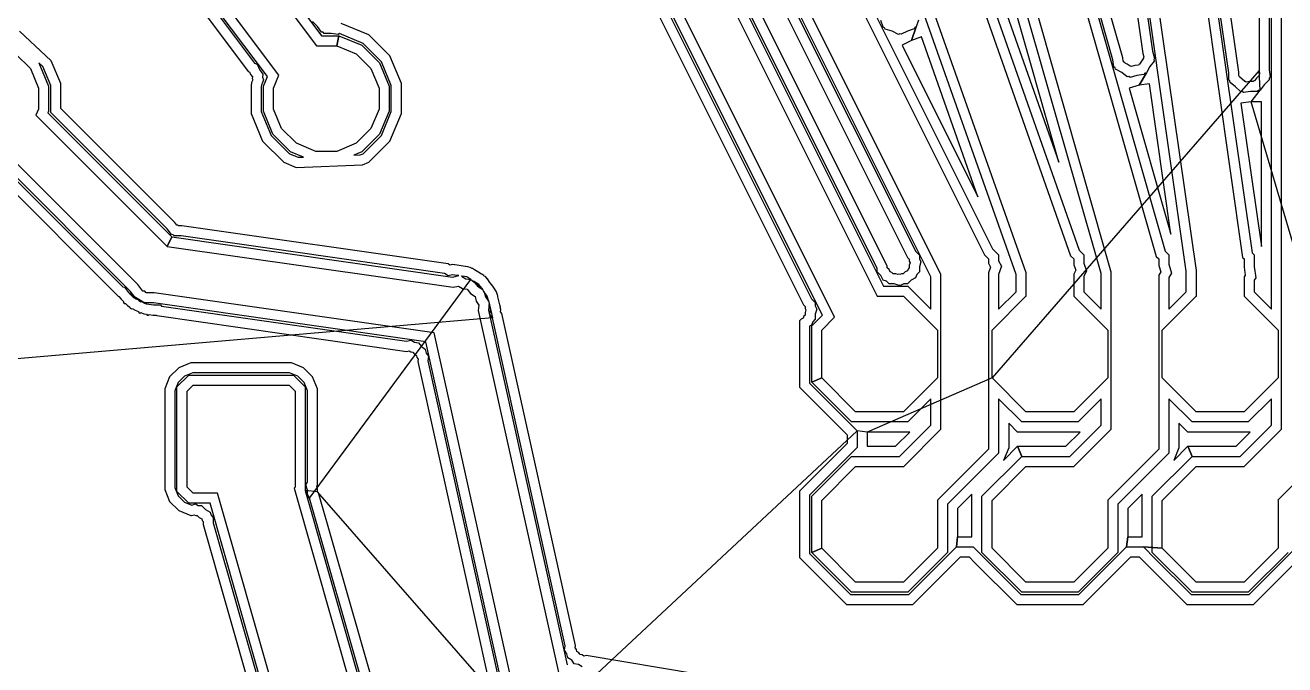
# Model space of a CAD drawing. Extents: x -122 to 0, y 0 to 97.
# Drawn here: x -79.42 to -60.63, y 15.68 to 25.22 of the extents above; entities that cross this region are included whole.
import ezdxf

# ---------------------------------------------------------------- set-up
doc = ezdxf.new("R2010")
doc.units = 0
doc.layers.add('milling', color=1, linetype='CONTINUOUS')
doc.layers.add('rapid_move', color=62, linetype='CONTINUOUS')

msp = doc.modelspace()

# ---------------------------------------------------------------- linework, layer by layer
at = {"layer": 'milling'}
for p, q in [((-60.8305, 20.9888), (-60.8305, 34.067)), ((-60.6805, 19.1973), (-60.6805, 34.1671)), ((-61.0137, 33.8414), (-61.0137, 24.5461)), ((-60.8637, 33.7793), (-60.8637, 24.557)), ((-67.5894, 32.4458), (-63.8266, 21.7844)), ((-67.4394, 32.4716), (-63.6964, 21.8663)), ((-64.4905, 21.5291), (-68.2533, 32.1905)), ((-64.6405, 21.5033), (-68.3835, 32.1086)), ((-72.048, 31.861), (-66.7093, 21.1835)), ((-71.9039, 31.9081), (-66.6165, 21.3335)), ((-70.1294, 31.8339), (-65.1129, 21.8007)), ((-69.9794, 31.8693), (-64.9895, 21.8894)), ((-67.5295, 20.8987), (-72.786, 31.4117)), ((-67.347, 20.8691), (-72.6684, 31.5119)), ((-65.9105, 21.4706), (-70.9005, 31.4505)), ((-65.7605, 21.5061), (-70.7771, 31.5393)), ((-72.9635, 31.3569), (-67.8127, 21.0551)), ((-72.8052, 31.3758), (-67.6893, 21.1438)), ((-66.5614, 21.6331), (-71.3496, 31.2095)), ((-71.0238, 31.2875), (-66.2597, 21.7594)), ((-70.8738, 31.323), (-66.1363, 21.8481)), ((-66.7114, 21.5976), (-71.473, 31.1208)), ((-65.0494, 30.5299), (-62.5484, 21.7762)), ((-64.8994, 30.5507), (-62.4148, 21.8548)), ((-63.1955, 24.708), (-64.833, 30.4394)), ((-63.0483, 24.7389), (-64.6994, 30.518)), ((-62.5094, 30.5052), (-61.2597, 21.7576)), ((-62.3594, 30.5159), (-61.1184, 21.8283)), ((-61.3184, 24.5248), (-62.1674, 30.468)), ((-63.2205, 21.54), (-65.7215, 30.2937)), ((-61.9505, 21.5647), (-63.2002, 30.3124)), ((-61.4684, 24.5135), (-62.3088, 30.3974)), ((-63.3705, 21.5192), (-65.8551, 30.2151)), ((-63.5259, 30.2362), (-62.7497, 24.8029)), ((-63.3716, 30.217), (-62.6026, 24.834)), ((-62.1005, 21.5541), (-63.3415, 30.2416)), ((-64.0012, 23.1804), (-65.5483, 28.5953)), ((-65.8754, 28.4909), (-64.0012, 23.1804)), ((-76.0885, 26.2671), (-75.076, 24.9173)), ((-75.8904, 26.2531), (-75.0011, 25.0673)), ((-75.637, 24.4802), (-76.6698, 25.8572)), ((-75.8083, 24.4586), (-76.7448, 25.7072)), ((-76.7603, 25.4224), (-76.0946, 24.5348)), ((-76.6103, 25.4724), (-75.9991, 24.6575)), ((-75.0622, 25.2044), (-75.1355, 25.2776)), ((-74.9999, 25.1212), (-75.0622, 25.2044)), ((-74.2952, 25.08), (-74.707, 25.2505)), ((-66.62, 25.1953), (-66.6554, 25.2957)), ((-66.6006, 25.1861), (-66.62, 25.1953)), ((-66.591, 25.1668), (-66.6006, 25.1861)), ((-66.1293, 25.1996), (-66.1998, 24.9967)), ((-66.1998, 24.9967), (-66.1293, 25.1996)), ((-66.1486, 25.19), (-66.1578, 25.1706)), ((-66.1293, 25.1996), (-66.1486, 25.19)), ((-66.0956, 25.3007), (-66.1293, 25.1996)), ((-79.0309, 24.6947), (-79.5069, 25.1345)), ((-75.0011, 25.0673), (-74.7435, 25.0673)), ((-74.9756, 25.1178), (-74.9999, 25.1212)), ((-74.9584, 25.1005), (-74.9756, 25.1178)), ((-74.8549, 25.1005), (-74.9584, 25.1005)), ((-74.7519, 25.0858), (-74.8549, 25.1005)), ((-74.7733, 24.9173), (-74.7435, 25.0673)), ((-74.7435, 25.0673), (-74.7733, 24.9173)), ((-74.734, 25.0993), (-74.7519, 25.0858)), ((-74.7435, 25.0673), (-74.399, 24.9246)), ((-74.3801, 24.9528), (-74.734, 25.0993)), ((-73.9798, 24.7646), (-74.2952, 25.08)), ((-66.4899, 25.1331), (-66.591, 25.1668)), ((-66.3941, 25.0873), (-66.4899, 25.1331)), ((-66.3738, 25.0945), (-66.3941, 25.0873)), ((-66.3533, 25.0876), (-66.3738, 25.0945)), ((-66.258, 25.1353), (-66.3533, 25.0876)), ((-66.1998, 24.9967), (-66.3404, 24.9265)), ((-66.1578, 25.1706), (-66.258, 25.1353)), ((-66.051, 25.0493), (-66.1998, 24.9967)), ((-65.2092, 22.6643), (-66.051, 25.0493)), ((-75.076, 24.9173), (-74.7733, 24.9173)), ((-74.7733, 24.9173), (-74.4839, 24.7974)), ((-74.399, 24.9246), (-74.1353, 24.6609)), ((-74.107, 24.6797), (-74.3801, 24.9528)), ((-66.3404, 24.9265), (-65.2092, 22.6643)), ((-62.7497, 24.8029), (-62.7352, 24.7521)), ((-62.6026, 24.834), (-62.5739, 24.7335)), ((-79.5639, 24.7974), (-79.3425, 24.576)), ((-79.1569, 24.607), (-79.2164, 24.6619)), ((-79.2164, 24.6619), (-79.2153, 24.6609)), ((-79.2153, 24.6609), (-79.0726, 24.3164)), ((-78.8893, 24.3528), (-79.0309, 24.6947)), ((-75.9991, 24.6575), (-75.9596, 24.6411)), ((-75.9596, 24.6411), (-75.9267, 24.561)), ((-74.4839, 24.7974), (-74.2625, 24.576)), ((-74.1353, 24.6609), (-73.9926, 24.3164)), ((-73.9593, 24.3229), (-74.107, 24.6797)), ((-73.8093, 24.3528), (-73.9798, 24.7646)), ((-63.1807, 24.6042), (-63.1955, 24.708)), ((-63.0409, 24.6869), (-63.0483, 24.7389)), ((-63.0314, 24.6799), (-63.0409, 24.6869)), ((-63.0282, 24.6684), (-63.0314, 24.6799)), ((-62.982, 24.6428), (-63.0282, 24.6684)), ((-62.94, 24.6112), (-62.982, 24.6428)), ((-62.8669, 24.6217), (-62.9179, 24.6071)), ((-62.815, 24.6291), (-62.8669, 24.6217)), ((-62.808, 24.6386), (-62.815, 24.6291)), ((-62.7965, 24.6418), (-62.808, 24.6386)), ((-62.7709, 24.688), (-62.7965, 24.6418)), ((-62.7393, 24.73), (-62.7709, 24.688)), ((-62.7352, 24.7521), (-62.741, 24.7418)), ((-62.741, 24.7418), (-62.7393, 24.73)), ((-62.582, 24.6897), (-62.6449, 24.606)), ((-62.5739, 24.7335), (-62.5854, 24.713)), ((-62.5854, 24.713), (-62.582, 24.6897)), ((-79.3425, 24.576), (-79.2226, 24.2866)), ((-79.0393, 24.3229), (-79.1569, 24.607)), ((-76.0946, 24.5348), (-76.0747, 24.5266)), ((-76.0747, 24.5266), (-76.0582, 24.4863)), ((-76.0582, 24.4863), (-76.0318, 24.4512)), ((-76.0318, 24.4512), (-76.0349, 24.4297)), ((-76.0349, 24.4297), (-76.0267, 24.4098)), ((-75.9267, 24.561), (-75.8745, 24.4915)), ((-75.8745, 24.4915), (-75.8806, 24.449)), ((-75.8806, 24.449), (-75.8643, 24.4094)), ((-75.8673, 24.3164), (-75.8083, 24.4586)), ((-75.7173, 24.2866), (-75.637, 24.4802)), ((-74.2625, 24.576), (-74.1426, 24.2866)), ((-63.1618, 24.5901), (-63.1807, 24.6042)), ((-63.1554, 24.5675), (-63.1618, 24.5901)), ((-63.064, 24.5168), (-63.1554, 24.5675)), ((-62.9803, 24.4539), (-63.064, 24.5168)), ((-62.957, 24.4573), (-62.9803, 24.4539)), ((-62.9365, 24.4458), (-62.957, 24.4573)), ((-62.9282, 24.6129), (-62.94, 24.6112)), ((-62.836, 24.4745), (-62.9365, 24.4458)), ((-62.9179, 24.6071), (-62.9282, 24.6129)), ((-62.7323, 24.4893), (-62.836, 24.4745)), ((-62.6956, 24.5146), (-62.8045, 24.3276)), ((-62.8045, 24.3276), (-62.6956, 24.5146)), ((-62.7182, 24.5082), (-62.7323, 24.4893)), ((-62.6956, 24.5146), (-62.7182, 24.5082)), ((-62.6449, 24.606), (-62.6956, 24.5146)), ((-61.4684, 24.41), (-61.4684, 24.5135)), ((-61.3184, 24.4721), (-61.3184, 24.5248)), ((-61.3096, 24.4634), (-61.3184, 24.4721)), ((-61.3079, 24.4512), (-61.3096, 24.4634)), ((-61.2662, 24.42), (-61.3079, 24.4512)), ((-61.0508, 24.4351), (-61.082, 24.3934)), ((-61.0137, 24.4721), (-61.0508, 24.4351)), ((-60.9993, 24.2536), (-61.0137, 24.5461)), ((-61.0137, 24.5461), (-61.0063, 24.4943)), ((-61.0137, 24.5461), (-61.0137, 24.5461)), ((-61.0063, 24.4943), (-61.0137, 24.4845)), ((-61.0137, 24.4845), (-61.0137, 24.4721)), ((-60.8637, 24.557), (-60.849, 24.454)), ((-60.849, 24.454), (-60.8637, 24.4344)), ((-60.8637, 24.4344), (-60.8637, 24.41)), ((-60.849, 24.454), (-60.849, 24.454)), ((-79.2226, 24.2866), (-79.2226, 23.9733)), ((-79.0726, 24.3164), (-79.0726, 23.9435)), ((-79.0393, 24.1718), (-79.0393, 24.3229)), ((-78.8893, 24.1097), (-78.8893, 24.3528)), ((-76.0496, 24.3262), (-76.0505, 24.3256)), ((-76.0505, 24.3256), (-76.0505, 23.907)), ((-76.0434, 24.3698), (-76.0496, 24.3262)), ((-76.0267, 24.4098), (-76.0434, 24.3698)), ((-75.8976, 24.3296), (-75.9005, 24.3094)), ((-75.9005, 24.3094), (-75.9005, 23.9369)), ((-75.8643, 24.4094), (-75.8976, 24.3296)), ((-75.8673, 23.9435), (-75.8673, 24.3164)), ((-75.7173, 23.9733), (-75.7173, 24.2866)), ((-74.1426, 24.2866), (-74.1426, 23.9733)), ((-73.9926, 24.3164), (-73.9926, 23.9435)), ((-73.9593, 23.9369), (-73.9593, 24.3229)), ((-73.8093, 23.907), (-73.8093, 24.3528)), ((-62.8045, 24.3276), (-62.9532, 24.285)), ((-62.9532, 24.285), (-62.3311, 22.1078)), ((-62.6514, 24.3494), (-62.8045, 24.3276)), ((-62.3311, 22.1078), (-62.6514, 24.3494)), ((-61.4511, 24.3928), (-61.4684, 24.41)), ((-61.4477, 24.3685), (-61.4511, 24.3928)), ((-61.3645, 24.3061), (-61.4477, 24.3685)), ((-61.2913, 24.2329), (-61.3645, 24.3061)), ((-61.2292, 24.3829), (-61.2662, 24.42)), ((-61.2168, 24.3829), (-61.2292, 24.3829)), ((-61.207, 24.3755), (-61.2168, 24.3829)), ((-61.1553, 24.3829), (-61.207, 24.3755)), ((-61.1029, 24.3829), (-61.1553, 24.3829)), ((-61.134, 24.0829), (-60.9993, 24.2536)), ((-61.0942, 24.3917), (-61.1029, 24.3829)), ((-61.082, 24.3934), (-61.0942, 24.3917)), ((-61.0236, 24.2502), (-61.0408, 24.2329)), ((-60.9993, 24.2536), (-61.0236, 24.2502)), ((-60.9369, 24.3368), (-60.9993, 24.2536)), ((-60.8637, 24.41), (-60.9369, 24.3368)), ((-79.0393, 23.9213), (-79.0393, 24.1718)), ((-78.8893, 23.9834), (-78.8893, 24.1097)), ((-61.2669, 24.2329), (-61.2913, 24.2329)), ((-61.134, 24.0829), (-61.2858, 24.0613)), ((-61.2858, 24.0613), (-60.9805, 21.9243)), ((-61.2473, 24.2182), (-61.2669, 24.2329)), ((-61.1443, 24.2329), (-61.2473, 24.2182)), ((-61.0408, 24.2329), (-61.1443, 24.2329)), ((-60.9805, 24.0829), (-61.134, 24.0829)), ((-60.9805, 21.9243), (-60.9805, 24.0829)), ((-79.2226, 23.9733), (-79.2601, 23.8829)), ((-79.2601, 23.8829), (-77.3024, 21.9252)), ((-79.0726, 23.9435), (-79.0832, 23.9181)), ((-79.0832, 23.9181), (-77.2316, 22.0665)), ((-77.3025, 22.1845), (-79.0393, 23.9213)), ((-77.1886, 22.2828), (-78.8893, 23.9834)), ((-76.0505, 23.907), (-75.88, 23.4952)), ((-75.9005, 23.9369), (-75.7528, 23.5801)), ((-75.7246, 23.599), (-75.8673, 23.9435)), ((-75.5974, 23.6839), (-75.7173, 23.9733)), ((-74.1426, 23.9733), (-74.2625, 23.6839)), ((-73.9926, 23.9435), (-74.1353, 23.599)), ((-74.107, 23.5801), (-73.9593, 23.9369)), ((-73.9798, 23.4952), (-73.8093, 23.907)), ((-75.376, 23.4625), (-75.5974, 23.6839)), ((-74.2625, 23.6839), (-74.4839, 23.4625)), ((-75.88, 23.4952), (-75.5646, 23.1798)), ((-75.7528, 23.5801), (-75.4797, 23.307)), ((-75.4609, 23.3353), (-75.7246, 23.599)), ((-74.1353, 23.599), (-74.399, 23.3353)), ((-74.3801, 23.307), (-74.107, 23.5801)), ((-74.2952, 23.1798), (-73.9798, 23.4952)), ((-77.739, 21.3562), (-79.7629, 23.3801)), ((-75.4797, 23.307), (-75.3511, 23.2538)), ((-75.2712, 23.2568), (-75.4609, 23.3353)), ((-75.0866, 23.3426), (-75.376, 23.4625)), ((-74.7733, 23.3426), (-75.0866, 23.3426)), ((-74.4839, 23.4625), (-74.7733, 23.3426)), ((-74.399, 23.3353), (-74.52, 23.2852)), ((-74.424, 23.2889), (-74.3801, 23.307)), ((-77.8528, 21.2579), (-79.7981, 23.2032)), ((-79.7724, 23.1303), (-77.9644, 21.3225)), ((-75.5646, 23.1798), (-75.3782, 23.1026)), ((-75.3782, 23.1026), (-74.3914, 23.14)), ((-75.3511, 23.2538), (-75.2712, 23.2568)), ((-74.52, 23.2852), (-74.424, 23.2889)), ((-74.3914, 23.14), (-74.2952, 23.1798)), ((-79.8357, 22.9816), (-78.0351, 21.181)), ((-77.2401, 22.1013), (-77.3025, 22.1845)), ((-77.1574, 22.2411), (-77.1886, 22.2828)), ((-77.1452, 22.2394), (-77.1574, 22.2411)), ((-77.1365, 22.2306), (-77.1452, 22.2394)), ((-77.0839, 22.2306), (-77.1365, 22.2306)), ((-73.1114, 21.663), (-77.0839, 22.2306)), ((-77.3024, 21.9252), (-77.2316, 22.0665)), ((-77.2316, 22.0665), (-77.3024, 21.9252)), ((-77.2158, 22.0978), (-77.2401, 22.1013)), ((-77.2316, 22.0665), (-73.0447, 21.4684)), ((-77.1986, 22.0806), (-77.2158, 22.0978)), ((-77.0952, 22.0806), (-77.1986, 22.0806)), ((-73.1643, 21.519), (-77.0952, 22.0806)), ((-77.3024, 21.9252), (-73.0389, 21.3161)), ((-66.1363, 21.8481), (-66.0825, 21.7943)), ((-65.1129, 21.8007), (-65.0494, 21.7373)), ((-64.9895, 21.8894), (-64.8994, 21.7994)), ((-64.8994, 21.7994), (-64.8994, 21.7093)), ((-63.6964, 21.8663), (-63.6294, 21.7994)), ((-63.6294, 21.7994), (-63.6294, 21.6766)), ((-62.4148, 21.8548), (-62.3594, 21.7994)), ((-62.3594, 21.7994), (-62.3594, 21.6608)), ((-61.1184, 21.8283), (-61.0894, 21.7994)), ((-61.0894, 21.7994), (-61.0894, 21.6256)), ((-73.0857, 21.6467), (-73.1114, 21.663)), ((-73.0516, 21.6545), (-73.0857, 21.6467)), ((-73.0168, 21.6495), (-73.0516, 21.6545)), ((-73.0132, 21.6523), (-73.0168, 21.6495)), ((-72.9785, 21.6462), (-73.0132, 21.6523)), ((-72.9769, 21.6439), (-72.9785, 21.6462)), ((-72.9176, 21.6355), (-72.9769, 21.6439)), ((-72.8571, 21.6248), (-72.9176, 21.6355)), ((-72.8548, 21.6265), (-72.8571, 21.6248)), ((-72.8192, 21.6214), (-72.8548, 21.6265)), ((-72.8166, 21.6176), (-72.8192, 21.6214)), ((-72.782, 21.6116), (-72.8166, 21.6176)), ((-72.7519, 21.5936), (-72.782, 21.6116)), ((-66.5614, 21.6059), (-66.5614, 21.6331)), ((-66.2597, 21.7594), (-66.2325, 21.7322)), ((-66.2325, 21.7322), (-66.2325, 21.705)), ((-66.2325, 21.705), (-66.2204, 21.6808)), ((-66.2204, 21.6808), (-66.2325, 21.6444)), ((-66.2325, 21.6444), (-66.2325, 21.6059)), ((-66.0825, 21.7943), (-66.0825, 21.7405)), ((-66.0825, 21.7405), (-66.0584, 21.6923)), ((-66.0584, 21.6923), (-66.0825, 21.6199)), ((-66.0825, 21.6199), (-66.0825, 21.5438)), ((-65.0494, 21.7373), (-65.0494, 21.6738)), ((-65.0494, 21.6738), (-65.0211, 21.6173)), ((-65.0211, 21.6173), (-65.0494, 21.5323)), ((-64.8994, 21.7093), (-64.8591, 21.6288)), ((-64.8591, 21.6288), (-64.8994, 21.5079)), ((-63.8266, 21.7844), (-63.7794, 21.7373)), ((-63.7794, 21.7373), (-63.7794, 21.6508)), ((-63.7794, 21.6508), (-63.7507, 21.5694)), ((-63.6294, 21.6766), (-63.5885, 21.5607)), ((-62.5484, 21.7762), (-62.5094, 21.7373)), ((-62.5094, 21.7373), (-62.5094, 21.6399)), ((-62.5094, 21.6399), (-62.4826, 21.546)), ((-62.3594, 21.6608), (-62.3213, 21.5274)), ((-61.2597, 21.7576), (-61.2394, 21.7373)), ((-61.2394, 21.7373), (-61.2394, 21.6155)), ((-61.2394, 21.6155), (-61.2221, 21.4944)), ((-61.0894, 21.6256), (-61.0649, 21.4541)), ((-73.1132, 21.4867), (-73.1643, 21.519)), ((-73.0455, 21.5021), (-73.1132, 21.4867)), ((-72.9765, 21.4922), (-73.0455, 21.5021)), ((-73.0447, 21.4684), (-72.9526, 21.4889)), ((-72.9526, 21.4889), (-72.9765, 21.4923)), ((-72.9765, 21.4923), (-72.9765, 21.4922)), ((-72.9038, 21.4808), (-72.9119, 21.4822)), ((-72.9119, 21.4822), (-72.8455, 21.44)), ((-72.9037, 21.4805), (-72.9038, 21.4808)), ((-72.8349, 21.4685), (-72.9037, 21.4805)), ((-72.8455, 21.44), (-72.7678, 21.4289)), ((-72.7752, 21.4329), (-72.8349, 21.4685)), ((-72.7748, 21.433), (-72.7752, 21.4329)), ((-72.7678, 21.4289), (-72.7748, 21.433)), ((-72.7748, 21.433), (-72.6106, 21.3006)), ((-72.7474, 21.5948), (-72.7519, 21.5936)), ((-72.718, 21.576), (-72.7474, 21.5948)), ((-72.7173, 21.5732), (-72.718, 21.576)), ((-72.6663, 21.5431), (-72.7173, 21.5732)), ((-72.614, 21.5097), (-72.6663, 21.5431)), ((-72.6111, 21.5104), (-72.614, 21.5097)), ((-72.5798, 21.4919), (-72.6111, 21.5104)), ((-72.5789, 21.4875), (-72.5798, 21.4919)), ((-72.5491, 21.4686), (-72.5789, 21.4875)), ((-72.528, 21.4404), (-72.5491, 21.4686)), ((-72.5235, 21.4398), (-72.528, 21.4404)), ((-72.5031, 21.4107), (-72.5235, 21.4398)), ((-66.7114, 21.5438), (-66.7114, 21.5976)), ((-66.6576, 21.49), (-66.7114, 21.5438)), ((-66.6235, 21.4218), (-66.6576, 21.49)), ((-66.5723, 21.4048), (-66.6235, 21.4218)), ((-66.5342, 21.5787), (-66.5614, 21.6059)), ((-66.5171, 21.5445), (-66.5342, 21.5787)), ((-66.4914, 21.536), (-66.5171, 21.5445)), ((-66.4722, 21.5167), (-66.4914, 21.536)), ((-66.4337, 21.5167), (-66.4722, 21.5167)), ((-66.3973, 21.5046), (-66.4337, 21.5167)), ((-66.3877, 21.5095), (-66.3973, 21.5046)), ((-66.3731, 21.5046), (-66.3877, 21.5095)), ((-66.3489, 21.5167), (-66.3731, 21.5046)), ((-66.3217, 21.5167), (-66.3489, 21.5167)), ((-66.2945, 21.5439), (-66.3217, 21.5167)), ((-66.2603, 21.561), (-66.2945, 21.5439)), ((-66.2518, 21.5867), (-66.2603, 21.561)), ((-66.2058, 21.4205), (-66.2596, 21.3667)), ((-66.2325, 21.6059), (-66.2518, 21.5867)), ((-66.1376, 21.4546), (-66.2058, 21.4205)), ((-66.1206, 21.5058), (-66.1376, 21.4546)), ((-66.0825, 21.5438), (-66.1206, 21.5058)), ((-65.9105, 20.9888), (-65.9105, 21.4706)), ((-65.7605, 19.1973), (-65.7605, 21.5061)), ((-65.0494, 21.5323), (-65.0494, 19.1973)), ((-64.8994, 21.5079), (-64.8994, 20.9888)), ((-64.6405, 21.2477), (-64.6405, 21.5033)), ((-64.4905, 21.1835), (-64.4905, 21.5291)), ((-63.7507, 21.5694), (-63.7794, 21.5094)), ((-63.7794, 21.5094), (-63.7794, 21.1835)), ((-63.5885, 21.5607), (-63.6294, 21.4752)), ((-63.6294, 21.4752), (-63.6294, 21.2477)), ((-63.3705, 20.9888), (-63.3705, 21.5192)), ((-63.2205, 19.1973), (-63.2205, 21.54)), ((-62.4826, 21.546), (-62.5094, 21.4978)), ((-62.5094, 21.4978), (-62.5094, 19.1973)), ((-62.3213, 21.5274), (-62.3594, 21.4589)), ((-62.3594, 21.4589), (-62.3594, 20.9888)), ((-62.1005, 21.2477), (-62.1005, 21.5541)), ((-61.9505, 21.1835), (-61.9505, 21.5647)), ((-61.2221, 21.4944), (-61.2394, 21.4714)), ((-61.2394, 21.4714), (-61.2394, 21.1835)), ((-61.0649, 21.4541), (-61.0894, 21.4215)), ((-61.0894, 21.4215), (-61.0894, 21.2477)), ((-77.9644, 21.3225), (-77.94, 21.319)), ((-77.94, 21.319), (-77.8777, 21.2358)), ((-77.8777, 21.2358), (-77.8643, 21.2224)), ((-77.762, 21.1368), (-77.8528, 21.2579)), ((-77.666, 21.2588), (-77.739, 21.3562)), ((-77.6376, 21.2548), (-77.666, 21.2588)), ((-77.6173, 21.2344), (-77.6376, 21.2548)), ((-77.4952, 21.2344), (-77.6173, 21.2344)), ((-73.3187, 20.6377), (-77.4952, 21.2344)), ((-73.0389, 21.3161), (-72.9583, 21.334)), ((-72.9583, 21.334), (-72.8987, 21.296)), ((-72.8987, 21.296), (-72.8289, 21.2861)), ((-72.8289, 21.2861), (-72.7795, 21.2202)), ((-72.6526, 21.3566), (-72.7323, 21.4073)), ((-72.7323, 21.4073), (-72.6758, 21.332)), ((-72.6758, 21.332), (-72.5961, 21.2812)), ((-72.6107, 21.3006), (-72.6526, 21.3566)), ((-72.6106, 21.3006), (-72.6107, 21.3006)), ((-72.5961, 21.2812), (-72.6106, 21.3006)), ((-72.6106, 21.3006), (-72.6106, 21.3006)), ((-72.6106, 21.3006), (-72.5101, 21.1168)), ((-72.567, 21.2404), (-72.5723, 21.2479)), ((-72.5723, 21.2479), (-72.5552, 21.1711)), ((-72.5672, 21.2391), (-72.567, 21.2404)), ((-72.5276, 21.1834), (-72.5672, 21.2391)), ((-72.5036, 21.4077), (-72.5031, 21.4107)), ((-72.4662, 21.358), (-72.5036, 21.4077)), ((-72.4324, 21.3096), (-72.4662, 21.358)), ((-72.4296, 21.3092), (-72.4324, 21.3096)), ((-72.408, 21.2804), (-72.4296, 21.3092)), ((-72.4089, 21.2753), (-72.408, 21.2804)), ((-72.389, 21.2474), (-72.4089, 21.2753)), ((-72.3807, 21.214), (-72.389, 21.2474)), ((-66.6165, 21.3335), (-66.2551, 21.3335)), ((-66.5343, 21.3667), (-66.5723, 21.4048)), ((-66.4582, 21.3667), (-66.5343, 21.3667)), ((-66.3858, 21.3426), (-66.4582, 21.3667)), ((-66.3762, 21.3475), (-66.3858, 21.3426)), ((-66.3616, 21.3426), (-66.3762, 21.3475)), ((-66.3134, 21.3667), (-66.3616, 21.3426)), ((-66.2596, 21.3667), (-66.3134, 21.3667)), ((-66.2551, 21.3335), (-65.9105, 20.9888)), ((-64.8994, 20.9888), (-64.6405, 21.2477)), ((-63.6294, 21.2477), (-63.3705, 20.9888)), ((-62.3594, 20.9888), (-62.1005, 21.2477)), ((-61.0894, 21.2477), (-60.8305, 20.9888)), ((-78.0351, 21.181), (-78.0228, 21.1793)), ((-78.0228, 21.1793), (-77.9915, 21.1375)), ((-77.9915, 21.1375), (-77.9546, 21.1006)), ((-77.9546, 21.1006), (-77.9546, 21.0882)), ((-77.9546, 21.0882), (-77.9428, 21.0724)), ((-77.9428, 21.0724), (-77.9263, 21.0724)), ((-77.9263, 21.0724), (-77.8954, 21.0414)), ((-77.8643, 21.2224), (-77.6132, 21.066)), ((-77.7112, 21.1066), (-77.8643, 21.2224)), ((-77.8643, 21.2224), (-77.864, 21.2224)), ((-77.864, 21.2224), (-77.8028, 21.1609)), ((-77.8028, 21.1609), (-77.762, 21.1368)), ((-77.7083, 21.1134), (-77.7272, 21.1161)), ((-77.7272, 21.1161), (-77.7112, 21.1066)), ((-77.6132, 21.066), (-77.7112, 21.1066)), ((-77.7112, 21.1066), (-77.6946, 21.0997)), ((-77.7112, 21.1066), (-77.7112, 21.1066)), ((-77.6946, 21.0997), (-77.7083, 21.1134)), ((-77.5058, 21.0844), (-77.6577, 21.0844)), ((-77.6577, 21.0844), (-77.6132, 21.066)), ((-77.6132, 21.066), (-77.611, 21.0657)), ((-77.611, 21.0657), (-77.611, 21.0658)), ((-77.611, 21.0658), (-77.508, 21.0511)), ((-77.508, 21.0511), (-77.4045, 21.0511)), ((-73.4426, 20.504), (-77.5058, 21.0844)), ((-77.4045, 21.0511), (-77.3873, 21.0338)), ((-72.7795, 21.2202), (-72.7098, 21.1759)), ((-72.7098, 21.1759), (-72.6945, 21.1069)), ((-72.6945, 21.1069), (-72.6521, 21.0505)), ((-72.6521, 21.0505), (-72.6638, 20.9688)), ((-72.5552, 21.1711), (-72.5079, 21.108)), ((-72.5111, 21.1173), (-72.5276, 21.1834)), ((-72.4981, 21.0684), (-72.5115, 20.9747)), ((-72.5101, 21.1168), (-72.5111, 21.1173)), ((-72.5079, 21.108), (-72.5101, 21.1168)), ((-72.5101, 21.1168), (-72.5101, 21.1168)), ((-72.5101, 21.1168), (-72.4516, 20.859)), ((-72.4929, 21.0446), (-72.4981, 21.0684)), ((-72.4857, 21.0125), (-72.4929, 21.0446)), ((-72.3763, 21.2114), (-72.3807, 21.214)), ((-72.3684, 21.176), (-72.3763, 21.2114)), ((-72.3699, 21.1736), (-72.3684, 21.176)), ((-72.3548, 21.1146), (-72.3699, 21.1736)), ((-72.3417, 21.0556), (-72.3548, 21.1146)), ((-72.3393, 21.0541), (-72.3417, 21.0556)), ((-72.3306, 21.0201), (-72.3393, 21.0541)), ((-67.8127, 21.0551), (-67.7855, 21.0279)), ((-67.6893, 21.1438), (-67.6354, 21.0899)), ((-67.6354, 21.0899), (-67.6355, 21.0361)), ((-66.7093, 21.1835), (-66.3173, 21.1835)), ((-66.3173, 21.1835), (-65.8114, 20.6776)), ((-64.9985, 20.6776), (-64.4926, 21.1835)), ((-64.4926, 21.1835), (-64.4905, 21.1835)), ((-63.7794, 21.1835), (-63.7773, 21.1835)), ((-63.7773, 21.1835), (-63.2714, 20.6776)), ((-62.4585, 20.6776), (-61.9526, 21.1835)), ((-61.9526, 21.1835), (-61.9505, 21.1835)), ((-61.2394, 21.1835), (-61.2373, 21.1835)), ((-61.2373, 21.1835), (-60.7314, 20.6776)), ((-77.8954, 21.0414), (-77.8578, 21.0192)), ((-77.8578, 21.0192), (-77.8537, 21.0032)), ((-77.8537, 21.0032), (-77.8357, 20.9958)), ((-77.8357, 20.9958), (-77.8236, 20.9989)), ((-77.8236, 20.9989), (-77.7785, 20.9721)), ((-77.7785, 20.9721), (-77.7305, 20.9523)), ((-77.7305, 20.9523), (-77.7258, 20.9409)), ((-77.7258, 20.9409), (-77.7087, 20.9308)), ((-77.7087, 20.9308), (-77.6937, 20.937)), ((-77.6937, 20.937), (-77.6532, 20.9202)), ((-77.6532, 20.9202), (-77.6097, 20.914)), ((-77.6097, 20.914), (-77.6001, 20.9011)), ((-77.6001, 20.9011), (-77.5805, 20.9011)), ((-77.5805, 20.9011), (-77.5707, 20.9085)), ((-77.5707, 20.9085), (-77.5189, 20.9011)), ((-77.5189, 20.9011), (-77.4666, 20.9011)), ((-77.4666, 20.9011), (-77.4579, 20.8924)), ((-77.4579, 20.8924), (-73.726, 20.3592)), ((-77.3873, 21.0338), (-73.7315, 20.5116)), ((-72.6638, 20.9688), (-71.4599, 15.5512)), ((-72.5115, 20.9747), (-71.3354, 15.6825)), ((-72.4877, 20.9072), (-72.4777, 20.9762)), ((-72.4516, 20.859), (-72.4877, 20.9072)), ((-72.4777, 20.9762), (-72.4857, 21.0125)), ((-71.3647, 15.9683), (-72.4516, 20.859)), ((-72.333, 21.0164), (-72.3306, 21.0201)), ((-72.3253, 20.982), (-72.333, 21.0164)), ((-72.3304, 20.9472), (-72.3253, 20.982)), ((-72.3122, 20.9229), (-72.3304, 20.9472)), ((-71.212, 15.9722), (-72.3122, 20.9229)), ((-67.8133, 20.8568), (-67.8476, 20.8397)), ((-67.8048, 20.8824), (-67.8133, 20.8568)), ((-67.7855, 20.9016), (-67.8048, 20.8824)), ((-67.7855, 21.0279), (-67.7855, 21.0008)), ((-67.7855, 21.0008), (-67.7734, 20.9766)), ((-67.7734, 20.9766), (-67.7855, 20.9402)), ((-67.7855, 20.9402), (-67.7855, 20.9016)), ((-67.6885, 20.7398), (-67.5295, 20.8987)), ((-67.6114, 20.9881), (-67.6356, 20.9156)), ((-67.6356, 20.9156), (-67.6356, 20.8394)), ((-67.6355, 21.0361), (-67.6114, 20.9881)), ((-67.5385, 20.6776), (-67.347, 20.8691)), ((-67.8476, 20.8397), (-67.8717, 20.8156)), ((-67.8717, 20.8156), (-67.8717, 19.8242)), ((-67.6906, 20.7504), (-67.7217, 20.7349)), ((-67.7217, 20.7349), (-67.7217, 19.8863)), ((-67.6736, 20.8015), (-67.6906, 20.7504)), ((-67.6885, 19.9001), (-67.6885, 20.7398)), ((-67.6356, 20.8394), (-67.6736, 20.8015)), ((-67.5385, 19.9623), (-67.5385, 20.6776)), ((-65.8114, 20.6776), (-65.8114, 19.9623)), ((-64.9985, 19.9623), (-64.9985, 20.6776)), ((-63.2714, 20.6776), (-63.2714, 19.9623)), ((-62.4585, 19.9623), (-62.4585, 20.6776)), ((-60.7314, 20.6776), (-60.7314, 19.9623)), ((-73.7315, 20.5116), (-73.6631, 20.5269)), ((-73.6631, 20.5269), (-73.6126, 20.4946)), ((-73.6126, 20.4946), (-73.5531, 20.4862)), ((-73.5531, 20.4862), (-73.511, 20.43)), ((-72.2697, 15.2262), (-73.4426, 20.504)), ((-72.117, 15.2303), (-73.3187, 20.6377)), ((-73.726, 20.3592), (-73.6913, 20.367)), ((-73.6913, 20.367), (-73.6657, 20.3506)), ((-73.6657, 20.3506), (-73.6358, 20.3464)), ((-73.6358, 20.3464), (-73.6147, 20.3181)), ((-73.6147, 20.3181), (-73.5848, 20.2992)), ((-73.5848, 20.2992), (-73.5783, 20.2696)), ((-73.511, 20.43), (-73.4519, 20.3924)), ((-73.4519, 20.3924), (-73.439, 20.3339)), ((-73.439, 20.3339), (-73.4028, 20.2858)), ((-77.1289, 20.1157), (-77.2657, 19.9789)), ((-76.9504, 20.1895), (-77.1289, 20.1157)), ((-75.4493, 20.1895), (-76.9504, 20.1895)), ((-75.2709, 20.1157), (-75.4493, 20.1895)), ((-75.1341, 19.9789), (-75.2709, 20.1157)), ((-73.5783, 20.2696), (-73.5601, 20.2455)), ((-73.5601, 20.2455), (-73.5651, 20.2105)), ((-73.5651, 20.2105), (-72.4692, 15.2791)), ((-73.4028, 20.2858), (-73.4128, 20.2161)), ((-73.4128, 20.2161), (-72.3292, 15.3407)), ((-77.2657, 19.9789), (-77.3395, 19.8005)), ((-77.1563, 19.8292), (-76.9792, 20.0063)), ((-77.044, 19.9884), (-77.1384, 19.894)), ((-76.9206, 20.0395), (-77.044, 19.9884)), ((-76.9792, 20.0063), (-75.4207, 20.0063)), ((-75.4791, 20.0395), (-76.9206, 20.0395)), ((-75.3558, 19.9884), (-75.4791, 20.0395)), ((-75.4207, 20.0063), (-75.2436, 19.8292)), ((-75.2614, 19.8941), (-75.3558, 19.9884)), ((-75.0603, 19.8006), (-75.1341, 19.9789)), ((-67.6885, 19.9001), (-67.5385, 19.9623)), ((-67.5385, 19.9623), (-67.6885, 19.9001)), ((-67.0326, 19.4564), (-67.5385, 19.9623)), ((-65.8114, 19.9623), (-66.3173, 19.4564)), ((-64.4926, 19.4564), (-64.9985, 19.9623)), ((-63.2714, 19.9623), (-63.7773, 19.4564)), ((-61.9526, 19.4564), (-62.4585, 19.9623)), ((-60.7314, 19.9623), (-61.2373, 19.4564)), ((-77.3395, 19.8005), (-77.3395, 18.2993)), ((-77.1384, 19.894), (-77.1895, 19.7706)), ((-77.1895, 19.7706), (-77.1895, 19.7706)), ((-77.1895, 19.7706), (-77.1895, 18.3292)), ((-77.1563, 18.2707), (-77.1563, 19.8292)), ((-77.0063, 19.7671), (-76.9171, 19.8563)), ((-77.0063, 18.3328), (-77.0063, 19.7671)), ((-76.9171, 19.8563), (-75.4828, 19.8563)), ((-75.4828, 19.8563), (-75.3936, 19.7671)), ((-75.3936, 19.7671), (-75.3936, 18.3328)), ((-75.2103, 19.7707), (-75.2614, 19.8941)), ((-75.2436, 19.8292), (-75.2436, 19.8292)), ((-75.2436, 19.8292), (-75.2436, 18.2825)), ((-75.2103, 18.4082), (-75.2103, 19.7707)), ((-75.0603, 18.3693), (-75.0603, 19.8006)), ((-67.8717, 19.8242), (-67.1605, 19.113)), ((-67.7217, 19.8863), (-67.0105, 19.1751)), ((-67.0948, 19.3064), (-67.6885, 19.9001)), ((-65.9105, 19.6511), (-66.2551, 19.3064)), ((-65.9105, 19.2594), (-65.9105, 19.6511)), ((-64.5548, 19.3064), (-64.8994, 19.6511)), ((-64.8994, 19.6511), (-64.8994, 19.2594)), ((-63.3705, 19.6511), (-63.7151, 19.3064)), ((-63.3705, 19.2594), (-63.3705, 19.6511)), ((-62.0148, 19.3064), (-62.3594, 19.6511)), ((-62.3594, 19.6511), (-62.3594, 19.2594)), ((-60.8305, 19.6511), (-61.1751, 19.3064)), ((-60.8305, 19.2594), (-60.8305, 19.6511)), ((-66.3173, 19.4564), (-67.0326, 19.4564)), ((-63.7773, 19.4564), (-64.4926, 19.4564)), ((-61.2373, 19.4564), (-61.9526, 19.4564)), ((-66.2551, 19.3064), (-67.0948, 19.3064)), ((-66.8605, 19.1564), (-67.0105, 19.1751)), ((-67.0105, 19.1751), (-67.0105, 18.9246)), ((-66.3763, 18.7935), (-65.9105, 19.2594)), ((-66.3158, 18.6419), (-65.7605, 19.1973)), ((-65.0494, 19.1973), (-65.0494, 18.9026)), ((-64.8994, 19.2594), (-64.8994, 18.8405)), ((-64.6169, 19.1564), (-64.7494, 19.289)), ((-64.7494, 19.289), (-64.7494, 19.1804)), ((-64.7494, 19.1804), (-64.7494, 18.9195)), ((-63.7151, 19.3064), (-64.5548, 19.3064)), ((-63.8364, 18.7935), (-63.3705, 19.2594)), ((-63.7758, 18.6419), (-63.2205, 19.1973)), ((-62.5094, 19.1973), (-62.5094, 18.9026)), ((-62.3594, 19.2594), (-62.3594, 18.8405)), ((-62.0769, 19.1564), (-62.2094, 19.289)), ((-62.2094, 19.289), (-62.2094, 19.1804)), ((-62.2094, 19.1804), (-62.2094, 18.9195)), ((-61.1751, 19.3064), (-62.0148, 19.3064)), ((-61.2964, 18.7935), (-60.8305, 19.2594)), ((-61.2358, 18.6419), (-60.6805, 19.1973)), ((-67.1605, 18.9867), (-67.2497, 18.8975)), ((-67.1605, 19.113), (-67.1605, 18.9867)), ((-66.8605, 19.1564), (-66.8605, 18.9435)), ((-66.2255, 19.1564), (-66.8605, 19.1564)), ((-66.4384, 18.9435), (-66.2255, 19.1564)), ((-63.6855, 19.1564), (-64.6169, 19.1564)), ((-63.8985, 18.9435), (-63.6855, 19.1564)), ((-61.1455, 19.1564), (-62.0769, 19.1564)), ((-61.3585, 18.9435), (-61.1455, 19.1564)), ((-67.2498, 18.8975), (-67.8717, 18.2756)), ((-67.6885, 18.1998), (-67.0948, 18.7935)), ((-67.2497, 18.8975), (-67.2498, 18.8975)), ((-67.0105, 18.9246), (-67.1876, 18.7475)), ((-67.0948, 18.7935), (-66.3763, 18.7935)), ((-66.8605, 18.9435), (-66.4384, 18.9435)), ((-65.0494, 18.9026), (-65.813, 18.1391)), ((-64.8994, 18.8405), (-65.6614, 18.0786)), ((-65.1485, 18.1998), (-64.5548, 18.7935)), ((-64.8263, 18.734), (-64.6169, 18.9435)), ((-64.7494, 18.9195), (-64.8263, 18.734)), ((-64.5548, 18.7935), (-64.6169, 18.9435)), ((-64.6169, 18.9435), (-63.8985, 18.9435)), ((-64.6169, 18.9435), (-64.5548, 18.7935)), ((-64.5548, 18.7935), (-63.8364, 18.7935)), ((-62.5094, 18.9026), (-63.273, 18.1391)), ((-62.3594, 18.8405), (-63.1214, 18.0785)), ((-62.6085, 18.1998), (-62.0148, 18.7935)), ((-62.2863, 18.7341), (-62.0769, 18.9435)), ((-62.2094, 18.9195), (-62.2863, 18.7341)), ((-62.0148, 18.7935), (-62.0769, 18.9435)), ((-62.0769, 18.9435), (-61.3585, 18.9435)), ((-62.0769, 18.9435), (-62.0148, 18.7935)), ((-62.0148, 18.7935), (-61.2964, 18.7935)), ((-67.1877, 18.7475), (-67.7217, 18.2135)), ((-67.5385, 18.1376), (-67.0326, 18.6435)), ((-67.1876, 18.7475), (-67.1877, 18.7475)), ((-67.0326, 18.6435), (-66.3173, 18.6435)), ((-66.3173, 18.6435), (-66.3158, 18.6419)), ((-64.9985, 18.1376), (-64.4926, 18.6435)), ((-64.4926, 18.6435), (-63.7773, 18.6435)), ((-63.7773, 18.6435), (-63.7758, 18.6419)), ((-62.4585, 18.1376), (-61.9526, 18.6435)), ((-61.9526, 18.6435), (-61.2373, 18.6435)), ((-61.2373, 18.6435), (-61.2358, 18.6419)), ((-60.1776, 18.6944), (-60.733, 18.1391)), ((-77.3395, 18.2993), (-77.2657, 18.1209)), ((-77.1895, 18.3292), (-77.1384, 18.2058)), ((-76.9792, 18.0936), (-77.1563, 18.2707)), ((-76.9171, 18.2436), (-77.0063, 18.3328)), ((-76.5507, 18.2436), (-76.9171, 18.2436)), ((-74.2113, 10.0561), (-76.5507, 18.2436)), ((-75.3936, 18.3328), (-75.4095, 18.317)), ((-75.4095, 18.317), (-73.1703, 10.4798)), ((-75.0603, 18.2666), (-75.2436, 18.2825)), ((-75.2436, 18.2825), (-73.0388, 10.5658)), ((-75.2436, 18.2825), (-75.1772, 18.1714)), ((-75.2331, 18.3672), (-75.2103, 18.4082)), ((-75.2103, 18.2873), (-75.2331, 18.3672)), ((-75.2103, 18.2045), (-75.2103, 18.2873)), ((-75.0718, 18.3486), (-75.0603, 18.3693)), ((-75.0603, 18.3083), (-75.0718, 18.3486)), ((-75.0603, 18.2666), (-75.0603, 18.3083)), ((-75.0436, 18.25), (-75.0603, 18.2666)), ((-72.895, 10.7296), (-75.0436, 18.25)), ((-67.8717, 18.2756), (-67.8717, 17.2842)), ((-65.2985, 18.2294), (-65.5114, 18.0165)), ((-65.2985, 17.5943), (-65.2985, 18.2294)), ((-62.7585, 18.2294), (-62.9714, 18.0164)), ((-62.7585, 17.5943), (-62.7585, 18.2294)), ((-77.2657, 18.1209), (-77.1289, 17.9841)), ((-77.1384, 18.2058), (-77.044, 18.1114)), ((-77.044, 18.1114), (-76.9365, 18.0668)), ((-76.6638, 18.0936), (-76.9792, 18.0936)), ((-76.9365, 18.0668), (-76.8796, 18.0831)), ((-76.8796, 18.0831), (-76.8386, 18.0603)), ((-76.8386, 18.0603), (-76.7917, 18.0603)), ((-76.7917, 18.0603), (-76.7331, 18.0016)), ((-74.3594, 10.0285), (-76.6638, 18.0936)), ((-75.1772, 18.1714), (-75.2103, 18.2045)), ((-73.043, 10.7016), (-75.1772, 18.1714)), ((-67.7217, 18.2135), (-67.7217, 17.3463)), ((-67.6885, 17.3601), (-67.6885, 18.1998)), ((-67.5385, 17.4223), (-67.5385, 18.1376)), ((-65.813, 18.1391), (-65.8114, 18.1376)), ((-65.8114, 18.1376), (-65.8114, 17.4223)), ((-65.6614, 18.0786), (-65.6614, 17.3601)), ((-65.1485, 17.3601), (-65.1485, 18.1998)), ((-64.9985, 17.4223), (-64.9985, 18.1376)), ((-63.273, 18.1391), (-63.2714, 18.1376)), ((-63.2714, 18.1376), (-63.2714, 17.4223)), ((-63.1214, 18.0785), (-63.1214, 17.3601)), ((-62.6085, 17.3601), (-62.6085, 18.1998)), ((-62.4585, 17.4223), (-62.4585, 18.1376)), ((-60.733, 18.1391), (-60.7314, 18.1376)), ((-60.7314, 18.1376), (-60.7314, 17.4223)), ((-77.1289, 17.9841), (-76.9505, 17.9103)), ((-76.9505, 17.9103), (-76.9384, 17.9103)), ((-76.9384, 17.9103), (-76.8981, 17.9218)), ((-76.8981, 17.9218), (-76.8775, 17.9103)), ((-76.8775, 17.9103), (-76.8538, 17.9103)), ((-76.8538, 17.9103), (-76.8243, 17.8807)), ((-76.8243, 17.8807), (-76.7878, 17.8605)), ((-76.7878, 17.8605), (-76.7813, 17.8378)), ((-76.7331, 18.0016), (-76.6606, 17.9614)), ((-76.6606, 17.9614), (-76.6477, 17.9163)), ((-76.6477, 17.9163), (-76.6146, 17.8832)), ((-76.6146, 17.8832), (-76.6146, 17.8004)), ((-65.5114, 18.0165), (-65.5114, 17.5943)), ((-62.9714, 18.0164), (-62.9714, 17.5943)), ((-76.7813, 17.8378), (-76.7646, 17.8211)), ((-76.7646, 17.8211), (-76.7646, 17.7793)), ((-76.7646, 17.7793), (-74.557, 10.0528)), ((-76.6146, 17.8004), (-74.4255, 10.1387)), ((-65.5301, 17.4443), (-65.5114, 17.5943)), ((-65.5114, 17.5943), (-65.5301, 17.4443)), ((-65.5114, 17.5943), (-65.2985, 17.5943)), ((-62.9901, 17.4443), (-62.9714, 17.5943)), ((-62.9714, 17.5943), (-62.9901, 17.4443)), ((-62.9714, 17.5943), (-62.7585, 17.5943)), ((-67.7217, 17.3463), (-67.1085, 16.7331)), ((-67.6885, 17.3601), (-67.5385, 17.4223)), ((-67.5385, 17.4223), (-67.6885, 17.3601)), ((-67.0948, 16.7664), (-67.6885, 17.3601)), ((-67.6885, 17.3601), (-67.6885, 17.3601)), ((-67.0326, 16.9164), (-67.5385, 17.4223)), ((-65.8114, 17.4223), (-66.3173, 16.9164)), ((-65.6614, 17.3601), (-66.2551, 16.7664)), ((-66.2413, 16.7331), (-65.5301, 17.4443)), ((-66.1792, 16.5831), (-65.468, 17.2943)), ((-65.5301, 17.4443), (-65.2796, 17.4443)), ((-65.468, 17.2943), (-65.3417, 17.2943)), ((-65.3417, 17.2943), (-65.2525, 17.2051)), ((-65.2796, 17.4443), (-65.1025, 17.2672)), ((-64.5548, 16.7664), (-65.1485, 17.3601)), ((-64.4926, 16.9164), (-64.9985, 17.4223)), ((-63.2714, 17.4223), (-63.7773, 16.9164)), ((-63.1214, 17.3601), (-63.7151, 16.7664)), ((-63.7013, 16.7331), (-62.9901, 17.4443)), ((-63.6392, 16.5831), (-62.928, 17.2943)), ((-62.9901, 17.4443), (-62.7396, 17.4443)), ((-62.928, 17.2943), (-62.8017, 17.2943)), ((-62.8017, 17.2943), (-62.7125, 17.2051)), ((-62.7396, 17.4443), (-62.4585, 17.4223)), ((-62.4585, 17.4223), (-62.7396, 17.4443)), ((-62.7396, 17.4443), (-62.5625, 17.2672)), ((-62.0148, 16.7664), (-62.6085, 17.3601)), ((-61.9526, 16.9164), (-62.4585, 17.4223)), ((-60.7314, 17.4223), (-61.2373, 16.9164)), ((-60.5814, 17.3601), (-61.1751, 16.7664)), ((-61.1613, 16.7331), (-60.4501, 17.4443)), ((-61.0992, 16.5831), (-60.388, 17.2943)), ((-67.8717, 17.2842), (-67.1706, 16.5831)), ((-65.2525, 17.2051), (-65.2525, 17.205)), ((-65.2525, 17.205), (-64.6306, 16.5831)), ((-65.1025, 17.2672), (-65.1025, 17.2671)), ((-65.1025, 17.2671), (-64.5685, 16.7331)), ((-62.7125, 17.2051), (-62.7125, 17.205)), ((-62.7125, 17.205), (-62.0906, 16.5831)), ((-62.5625, 17.2672), (-62.5625, 17.2671)), ((-62.5625, 17.2671), (-62.0285, 16.7331)), ((-66.3173, 16.9164), (-67.0326, 16.9164)), ((-63.7773, 16.9164), (-64.4926, 16.9164)), ((-61.2373, 16.9164), (-61.9526, 16.9164)), ((-67.1085, 16.7331), (-66.2413, 16.7331)), ((-66.2551, 16.7664), (-67.0948, 16.7664)), ((-64.5685, 16.7331), (-63.7013, 16.7331)), ((-63.7151, 16.7664), (-64.5548, 16.7664)), ((-62.0285, 16.7331), (-61.1613, 16.7331)), ((-61.1751, 16.7664), (-62.0148, 16.7664)), ((-67.1706, 16.5831), (-66.1792, 16.5831)), ((-64.6306, 16.5831), (-63.6392, 16.5831)), ((-62.0906, 16.5831), (-61.0992, 16.5831)), ((-71.2175, 15.9391), (-71.212, 15.9722)), ((-71.3757, 15.9025), (-71.3647, 15.9683)), ((-71.3386, 15.8506), (-71.3757, 15.9025)), ((-71.3248, 15.7885), (-71.3386, 15.8506)), ((-71.2687, 15.7528), (-71.3248, 15.7885)), ((-71.1988, 15.913), (-71.2175, 15.9391)), ((-71.1919, 15.8817), (-71.1988, 15.913)), ((-71.1637, 15.8638), (-71.1919, 15.8817)), ((-71.1442, 15.8364), (-71.1637, 15.8638)), ((-71.1124, 15.8311), (-71.1442, 15.8364)), ((-71.0854, 15.8139), (-71.1124, 15.8311)), ((-71.0527, 15.8212), (-71.0854, 15.8139)), ((-61.2409, 14.1859), (-71.0527, 15.8212)), ((-71.2301, 15.6987), (-71.2687, 15.7528)), ((-71.1673, 15.6883), (-71.2301, 15.6987)), ((-71.1136, 15.654), (-71.1673, 15.6883))]:
    msp.add_line(p, q, dxfattribs=at)
at = {"layer": 'rapid_move'}
for p, q in [((-61.0137, 24.5461), (-64.9985, 19.9623)), ((-59.9185, 19.9623), (-61.134, 24.0829)), ((-75.1772, 18.1714), (-72.7748, 21.433)), ((-72.4516, 20.859), (-82.0007, 20.0395)), ((-64.9985, 19.9623), (-66.8605, 19.1564)), ((-67.0105, 19.1751), (-71.806, 14.7021)), ((-72.2706, 15.0786), (-75.0603, 18.2666))]:
    msp.add_line(p, q, dxfattribs=at)

doc.saveas('drawing.dxf')
